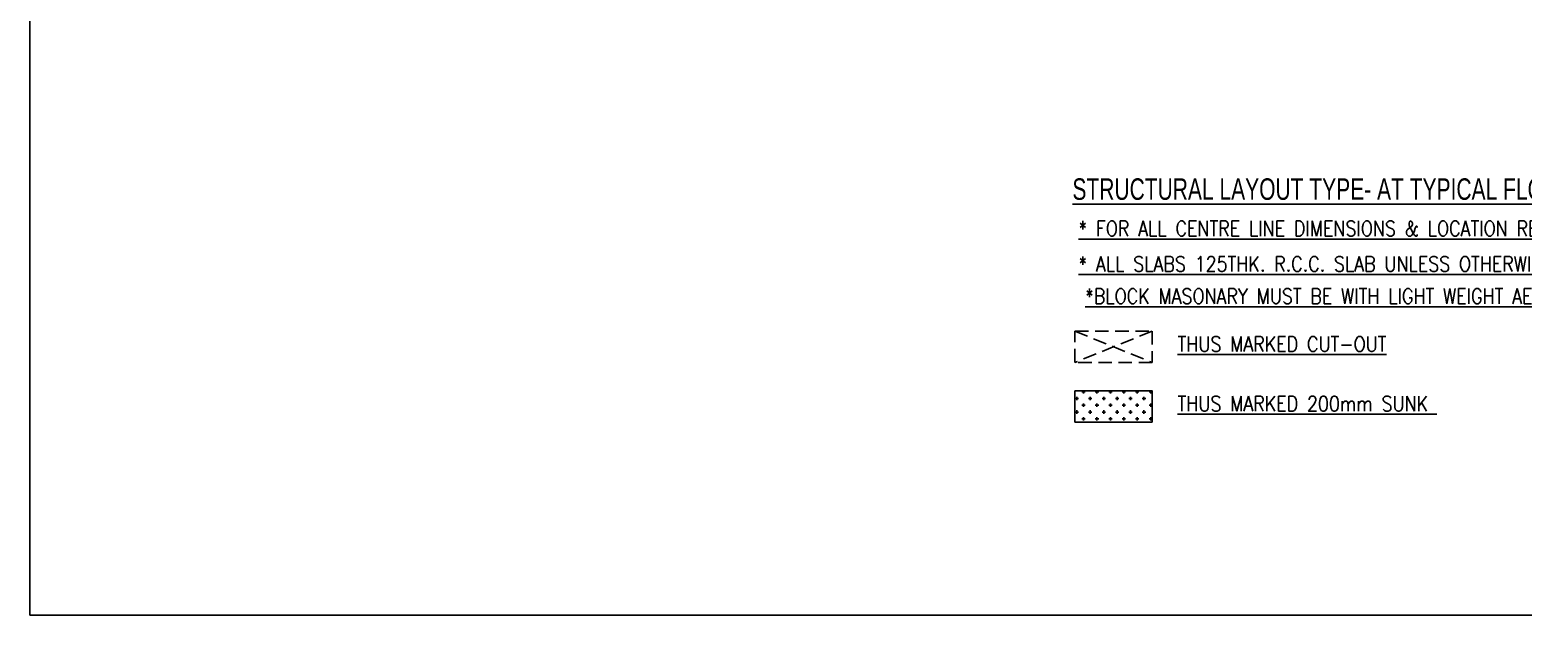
# Model space of a CAD drawing. Header units: millimetres. Extents: x 1078357 to 2594950, y -5122486 to -4636555.
# Drawn here: x 2156001 to 2183805, y -4685835 to -4674939 of the extents above; entities that cross this region are included whole.
import ezdxf

# ---------------------------------------------------------------- set-up
doc = ezdxf.new("R2010")
doc.units = ezdxf.units.MM
doc.linetypes.add('HIDDEN', pattern=[0.375, 0.25, -0.125])
doc.layers.add('Boundary', color=40, linetype='Continuous', lineweight=30)
doc.layers.add('HATCH', color=8, linetype='Continuous', lineweight=30)
for name, color, linetype in [('S TEXT', 7, 'Continuous'), ('S-CUTOUT', 8, 'HIDDEN'), ('S-LEGEND', 7, 'Continuous')]:
    doc.layers.add(name, color=color, linetype=linetype)
doc.styles.add('ROMANS', font='romans.shx', dxfattribs={"width": 0.85})
doc.styles.add('SANSSERIF', font='sas_____.pfb')

msp = doc.modelspace()

# ---------------------------------------------------------------- hatches: boundary and pattern name
at = {"layer": 'HATCH', "ltscale": 1000}
h = msp.add_hatch(dxfattribs=at)
h.set_pattern_fill('CROSS', color=8, scale=500, angle=180)
h.set_pattern_definition([(180, (3654276.61, -4084553.25), (-125, -125), [62.5, -187.5]), (270, (3654245.36, -4084522), (125, -125), [62.5, -187.5])])
h.paths.add_polyline_path([(2175460.8, -4681658.2), (2176896.4, -4681658.2), (2176896.4, -4682239.5), (2175460.8, -4682239.5)])

# ---------------------------------------------------------------- linework, layer by layer
at = {"layer": 'Boundary', "ltscale": 700, "elevation": 0}
msp.add_lwpolyline([(2156000.8, -4636994.1), (2260152.3, -4636994.1), (2260152.3, -4685834.5), (2156000.8, -4685834.5)], close=True, dxfattribs=at)
at = {"layer": 'S-CUTOUT', "ltscale": 1000}
for p, q in [((2175460.8, -4680548.6, 0.2), (2176896.4, -4681130, 0.2)), ((2176896.4, -4680548.6, 0.2), (2175460.8, -4681130, 0.2))]:
    msp.add_line(p, q, dxfattribs=at)
at = {"layer": 'S-CUTOUT', "ltscale": 1000, "elevation": 0.2}
msp.add_lwpolyline([(2175460.8, -4680548.6), (2176896.4, -4680548.6), (2176896.4, -4681130), (2175460.8, -4681130)], close=True, dxfattribs=at)
at = {"layer": 'S-LEGEND', "color": 1, "linetype": 'Continuous', "elevation": 0.2}
msp.add_lwpolyline([(2175460.8, -4681658.2), (2176896.4, -4681658.2), (2176896.4, -4682239.5), (2175460.8, -4682239.5)], close=True, dxfattribs=at)

# ---------------------------------------------------------------- texts
at = {"layer": 'S TEXT', "color": 1, "extrusion": (-1.33677e-08, 3.74197e-09, 1), "style": 'SANSSERIF', "width": 0.7}
msp.add_text('%%USTRUCTURAL LAYOUT TYPE- AT TYPICAL FLOOR ROOF SLAB LVL. (TOWER 1)', height=400, dxfattribs=at).set_placement((2175412.9, -4678103.3, 0.2))
at = {"layer": 'S-LEGEND', "color": 0, "linetype": 'Continuous', "style": 'ROMANS', "width": 0.85}
for s, p in [('%%U* FOR ALL CENTRE LINE DIMENSIONS & LOCATION REFER ARCH. DRG.', (2175525, -4678777.5, 0.2)), ('%%U* ALL SLABS 125THK. R.C.C. SLAB UNLESS OTHERWISE SPECIFIED.', (2175525, -4679435.8, 0.2)), ('%%UTHUS MARKED CUT-OUT', (2177371.4, -4680928.7, 0.2)), ('%%UTHUS MARKED 200mm SUNK ', (2177371.4, -4682038.3, 0.2))]:
    msp.add_text(s, height=280.28, dxfattribs=at).set_placement(p)
at = {"layer": 'S-LEGEND', "color": 0, "linetype": 'Continuous', "insert": (2175648.3, -4680130.7, 0.2), "char_height": 280.2804, "width": 26415.119, "attachment_point": 7, "style": 'ROMANS'}
msp.add_mtext('{\\L*BLOCK MASONARY MUST BE WITH LIGHT WEIGHT AERATED CONC. BLOCK DENSITY NOT MORE THAN 8.0KN/M\\fArial|b0|i0|c0|p34;\\l³}', dxfattribs=at)

doc.saveas('drawing.dxf')
